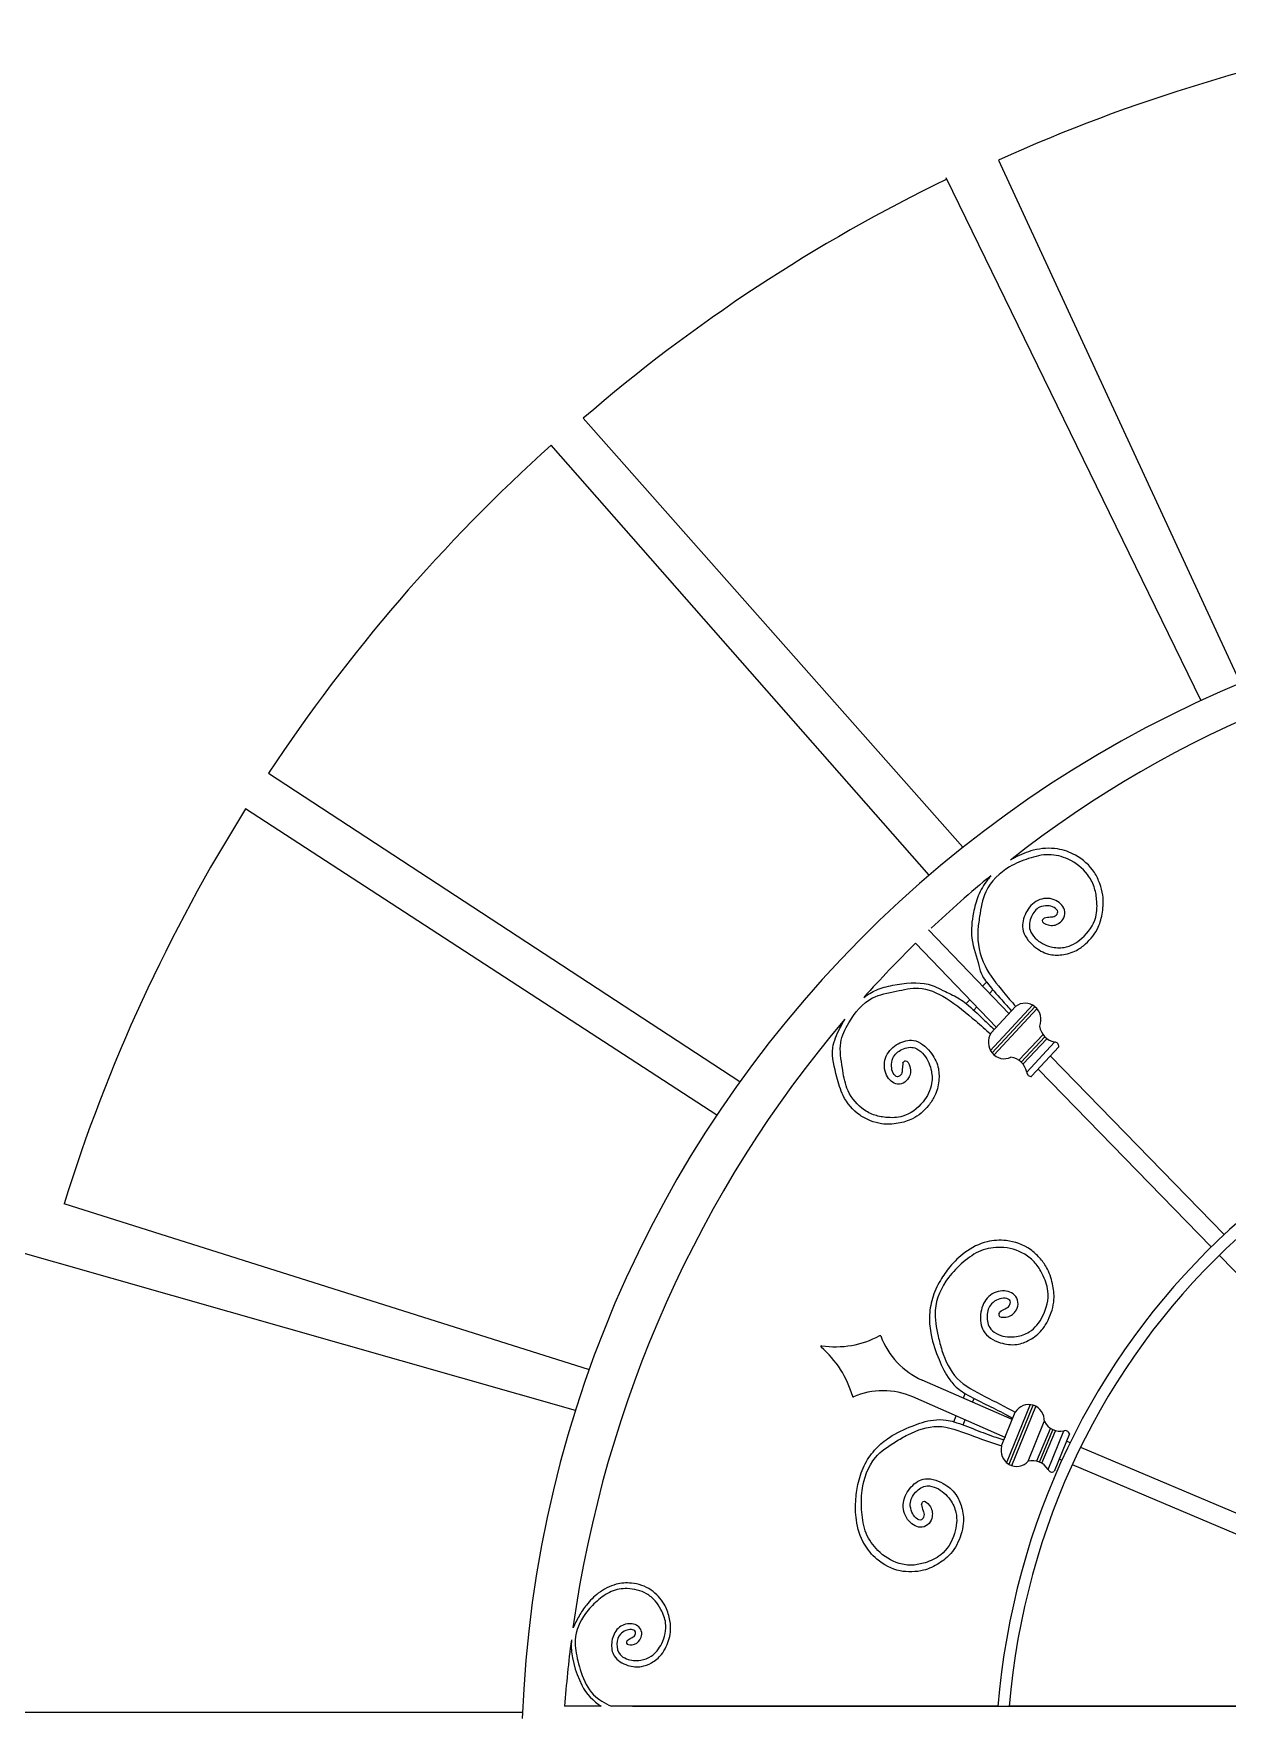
# Model space of a CAD drawing. Extents: x -43 to 90, y 6 to 81.
# Drawn here: x 43.879 to 44.672, y 65.282 to 66.402 of the extents above; entities that cross this region are included whole.
import ezdxf

# ---------------------------------------------------------------- set-up
doc = ezdxf.new("R2010")
doc.units = 0
doc.header["$LTSCALE"] = 0.1
doc.header["$MEASUREMENT"] = 0
doc.layers.add('visto', color=9, linetype='CONTINUOUS')

msp = doc.modelspace()

# ---------------------------------------------------------------- linework, layer by layer
at = {"layer": 'visto'}
for p, q in [((44.5204, 66.3176), (44.6813, 65.9699)), ((44.6551, 65.9584), (44.4857, 66.3059)), ((44.2446, 66.146), (44.4968, 65.861)), ((44.4743, 65.8424), (44.2233, 66.1282)), ((44.0355, 65.9102), (44.3487, 65.7053)), ((44.3333, 65.6831), (44.0202, 65.8865)), ((44.4739, 65.8062), (44.5275, 65.7504)), ((44.4654, 65.7972), (44.5191, 65.7413)), ((44.5125, 65.7714), (44.5099, 65.7687)), ((44.5167, 65.7662), (44.5145, 65.7639)), ((44.5014, 65.7597), (44.4989, 65.7572)), ((44.506, 65.7549), (44.504, 65.7528)), ((44.5149, 65.7257), (44.5432, 65.7564)), ((44.5156, 65.7376), (44.5318, 65.7551)), ((44.5162, 65.7243), (44.5446, 65.755)), ((44.5176, 65.723), (44.5459, 65.7537)), ((44.5342, 65.7197), (44.5499, 65.7364)), ((44.5342, 65.7197), (44.5499, 65.7364)), ((44.5355, 65.7183), (44.5513, 65.7351)), ((44.5368, 65.717), (44.5526, 65.7337)), ((44.5392, 65.7116), (44.5577, 65.7316)), ((44.5606, 65.7284), (44.5424, 65.7088)), ((44.6703, 65.6036), (44.5549, 65.7222)), ((44.6618, 65.5954), (44.5468, 65.7135)), ((43.8996, 65.6242), (44.2486, 65.5141)), ((44.2394, 65.4868), (43.8058, 65.6102)), ((44.8536, 65.3983), (44.6671, 65.5899)), ((44.5296, 65.4807), (44.4697, 65.507)), ((44.5248, 65.4689), (44.4635, 65.4958)), ((44.4971, 65.495), (44.4983, 65.498)), ((44.5032, 65.4923), (44.5042, 65.4947)), ((44.4907, 65.4793), (44.4923, 65.4832)), ((44.5224, 65.4632), (44.5316, 65.4856)), ((44.5224, 65.4632), (44.5316, 65.4856)), ((44.5258, 65.4518), (44.5418, 65.491)), ((44.5275, 65.451), (44.5435, 65.4902)), ((44.5293, 65.4502), (44.5453, 65.4894)), ((44.497, 65.4772), (44.4984, 65.4805)), ((44.5248, 65.4689), (44.5256, 65.471)), ((44.5401, 65.453), (44.5509, 65.4794)), ((44.5459, 65.4533), (44.5549, 65.4748)), ((44.5459, 65.4533), (44.5549, 65.4748)), ((44.5476, 65.4525), (44.5566, 65.474)), ((44.5493, 65.4518), (44.5583, 65.4733)), ((44.5534, 65.4476), (44.5639, 65.4732)), ((44.5676, 65.4712), (44.5574, 65.4462)), ((44.568, 65.4652), (44.5656, 65.4663)), ((44.8274, 65.3553), (44.5751, 65.4622)), ((44.5626, 65.4537), (44.5608, 65.4545)), ((44.8231, 65.3433), (44.5696, 65.4507)), ((44.2041, 65.2862), (43.7619, 65.2862)), ((44.2565, 65.2902), (44.2322, 65.2902)), ((44.5201, 65.2902), (44.2633, 65.2902)), ((44.2773, 65.2902), (45.674, 65.2902)), ((44.7805, 65.2902), (44.5277, 65.2902))]:
    msp.add_line(p, q, dxfattribs=at)
for centre, radius, start, end in [((44.9801, 65.3002), 1.1164, 99.4232, 114.3109), ((44.9662, 65.3118), 1.103, 115.7968, 130.8588), ((44.9801, 65.2862), 1.1321, 131.9492, 146.5504), ((44.98, 65.2531), 0.7765, 2.1377, 177.8611), ((44.9801, 65.2862), 1.1321, 147.9761, 162.6309)]:
    msp.add_arc(centre, radius, start, end, dxfattribs=at)
for centre, major_axis, ratio, start_param, end_param in [((44.9753, 65.2389), (0, 0.7696), 0.962117, 0.091663, 0.647964), ((44.9795, 65.2311), (0, 0.7785), 0.962117, 0.668252, 0.737731), ((44.9801, 65.23), (0, 0.7797), 0.962117, 0.756141, 0.821198), ((44.5382, 65.7465), (0, 0.0109), 0.962117, 4.304592, 6.933183), ((44.9801, 65.23), (0, 0.7797), 0.962117, 0.846419, 1.426163), ((44.5599, 65.7442), (0, 0.0128), 0.962117, 1.73088, 2.964789), ((44.5242, 65.7314), (0, 0.0109), 0.962117, 0.960551, 3.589142), ((44.5577, 65.7286), (0, 0.00297), 0.962117, 4.632717, 6.272171), ((44.9753, 65.2501), (0, 0.4748), 0.962117, -1.486285, 1.486285), ((44.9753, 65.2501), (0, 0.467), 0.962117, -1.48486, 1.48486), ((44.5272, 65.7088), (0, 0.0128), 0.962117, -1.354241, -0.120332), ((44.5421, 65.7117), (0, 0.00297), 0.962117, 1.621563, 3.261016), ((44.4029, 65.5293), (0.000338, 0.000338), 1, 0.643151, 3.250154), ((44.3602, 65.476), (0, 0.0689), 0.962117, -1.273877, -0.695767), ((44.4123, 65.595), (0, 0.0659), 0.962117, 2.993824, 3.620587), ((44.4418, 65.536), (0.000338, 0.000338), 1, 6.078329, 7.531958), ((44.4898, 65.5559), (0, 0.0532), 0.962117, 1.948903, 2.738915), ((44.424, 65.4963), (0.000338, 0.000338), 1, 2.664092, 4.128268), ((44.4437, 65.4468), (0, 0.0531), 0.962117, -0.397094, 0.394745), ((44.5405, 65.4798), (0, 0.0109), 0.962117, 4.66861, 7.297201), ((44.5616, 65.4858), (0, 0.0128), 0.962117, 2.094898, 3.328807), ((44.5648, 65.4704), (0, 0.00297), 0.962117, -1.28645, 0.353003), ((44.5326, 65.4605), (0, 0.0109), 0.962117, 1.324569, 3.95316), ((44.5431, 65.4406), (0, 0.0128), 0.962117, -0.990223, 0.243687), ((44.556, 65.4488), (0, 0.00297), 0.962117, 1.985581, 3.625034), ((44.9801, 65.23), (0, 0.7797), 0.962117, 1.436553, 1.493494)]:
    msp.add_ellipse(centre, major_axis=major_axis, ratio=ratio, start_param=start_param, end_param=end_param, dxfattribs=at)
for points, knots in [([(44.551, 65.8142), (44.5523, 65.8144), (44.5547, 65.8148), (44.5582, 65.8148), (44.5608, 65.8184), (44.5571, 65.8216), (44.5528, 65.8223), (44.5465, 65.8215), (44.5415, 65.8151), (44.5402, 65.8065), (44.5458, 65.7988), (44.5541, 65.7944), (44.5657, 65.7937), (44.5774, 65.8004), (44.586, 65.8126), (44.5861, 65.8254), (44.5843, 65.8351), (44.5787, 65.8454), (44.5681, 65.8535), (44.5537, 65.8572), (44.5403, 65.8538), (44.5249, 65.8475), (44.511, 65.8342), (44.5082, 65.8173), (44.5057, 65.8001), (44.5093, 65.7826), (44.5218, 65.767), (44.5292, 65.7583), (44.5319, 65.7552)], [0, 0, 0, 0, 0.0041268, 0.0076126, 0.0109012, 0.0147787, 0.019691, 0.0252314, 0.033948, 0.0430994, 0.0496664, 0.0620919, 0.0716737, 0.0856417, 0.1030113, 0.1151014, 0.1239479, 0.1333275, 0.1505404, 0.164569, 0.1791341, 0.1937346, 0.2175909, 0.2350551, 0.2449184, 0.2714091, 0.2942224, 0.3071006, 0.3071006, 0.3071006, 0.3071006]), ([(44.551, 65.8142), (44.5503, 65.8136), (44.5482, 65.8117), (44.5548, 65.8082), (44.56, 65.8095), (44.5645, 65.8139), (44.5649, 65.8212), (44.5573, 65.8278), (44.5458, 65.827), (44.538, 65.8181), (44.5348, 65.8055), (44.543, 65.7951), (44.5528, 65.7894), (44.563, 65.7891), (44.5717, 65.7916), (44.5801, 65.7979), (44.587, 65.8064), (44.5899, 65.8181), (44.5904, 65.8281), (44.5879, 65.837), (44.5832, 65.8472), (44.5732, 65.8559), (44.5587, 65.861), (44.5443, 65.86), (44.5342, 65.8557), (44.5293, 65.853), (44.5284, 65.8525)], [0, 0, 0, 0, 0.0029522, 0.0088753, 0.017877, 0.0237296, 0.0300744, 0.041641, 0.0552271, 0.0689889, 0.081862, 0.09836, 0.1118525, 0.1228051, 0.1354037, 0.1444547, 0.1612156, 0.1734922, 0.1870827, 0.1965234, 0.2061563, 0.227041, 0.2424418, 0.2623554, 0.2788392, 0.282757, 0.282757, 0.282757, 0.282757]), ([(44.5155, 65.8421), (44.5147, 65.8412), (44.5113, 65.8372), (44.5066, 65.8291), (44.5031, 65.8159), (44.5015, 65.7994), (44.5071, 65.785), (44.5088, 65.7765), (44.5146, 65.7685), (44.5214, 65.7609), (44.527, 65.7547), (44.5291, 65.7522)], [0.3030127, 0.3030127, 0.3030127, 0.3030127, 0.3073452, 0.3220686, 0.3359243, 0.3561849, 0.3797978, 0.3902152, 0.3966357, 0.4151784, 0.4271095, 0.4271095, 0.4271095, 0.4271095]), ([(44.457, 65.7176), (44.4568, 65.7163), (44.4565, 65.7138), (44.4565, 65.7102), (44.4531, 65.7075), (44.4499, 65.7112), (44.4492, 65.7157), (44.4499, 65.7222), (44.4561, 65.7275), (44.4644, 65.7289), (44.4718, 65.7231), (44.4761, 65.7146), (44.4768, 65.7025), (44.4705, 65.6903), (44.4588, 65.6813), (44.4465, 65.6811), (44.4371, 65.6829), (44.4273, 65.6886), (44.4189, 65.6996), (44.4167, 65.7153), (44.4139, 65.7306), (44.4219, 65.7473), (44.4339, 65.7621), (44.4521, 65.765), (44.4687, 65.7693), (44.4866, 65.7613), (44.5034, 65.7474), (44.512, 65.7397), (44.5151, 65.7368)], [0, 0, 0, 0, 0.0041268, 0.0076126, 0.0109012, 0.0147787, 0.019691, 0.0252314, 0.033948, 0.0430994, 0.0496664, 0.0620919, 0.0716737, 0.0856417, 0.1030113, 0.1151014, 0.1239479, 0.1333275, 0.1505404, 0.164569, 0.1819067, 0.1965072, 0.2203635, 0.2378277, 0.2538105, 0.273903, 0.2967163, 0.3102122, 0.3102122, 0.3102122, 0.3102122]), ([(44.431, 65.7612), (44.4336, 65.7632), (44.4396, 65.7668), (44.4534, 65.7704), (44.4726, 65.7721), (44.4824, 65.7662), (44.4941, 65.761), (44.5018, 65.755), (44.5091, 65.748), (44.5152, 65.7421), (44.5177, 65.7399)], [0.313937, 0.313937, 0.313937, 0.313937, 0.325695, 0.3395508, 0.3669004, 0.3832256, 0.393643, 0.4000635, 0.4186062, 0.4308701, 0.4308701, 0.4308701, 0.4308701]), ([(44.457, 65.7176), (44.4576, 65.7183), (44.4594, 65.7206), (44.4628, 65.7138), (44.4616, 65.7083), (44.4574, 65.7036), (44.4504, 65.7031), (44.444, 65.711), (44.4446, 65.723), (44.4531, 65.7311), (44.4653, 65.7345), (44.4753, 65.7261), (44.4808, 65.716), (44.4813, 65.7053), (44.4789, 65.6963), (44.4729, 65.6875), (44.4648, 65.6803), (44.4535, 65.6772), (44.4439, 65.6766), (44.4353, 65.6791), (44.4256, 65.684), (44.4168, 65.6942), (44.4126, 65.7103), (44.4083, 65.7261), (44.4139, 65.7387), (44.4172, 65.7447), (44.4183, 65.7466)], [0, 0, 0, 0, 0.0029522, 0.0088753, 0.017877, 0.0237296, 0.0300744, 0.041641, 0.0552271, 0.0689889, 0.081862, 0.09836, 0.1118525, 0.1228051, 0.1354037, 0.1444547, 0.1612156, 0.1734922, 0.1870827, 0.1965234, 0.2061563, 0.227041, 0.2424418, 0.2659819, 0.2824657, 0.2904474, 0.2904474, 0.2904474, 0.2904474]), ([(44.5214, 65.5524), (44.5209, 65.5516), (44.5196, 65.5489), (44.5271, 65.5482), (44.5315, 65.5515), (44.5341, 65.5574), (44.5319, 65.5645), (44.5223, 65.5677), (44.5118, 65.5624), (44.5077, 65.551), (44.5093, 65.5378), (44.5208, 65.5312), (44.532, 65.5298), (44.5418, 65.5335), (44.5491, 65.5392), (44.5547, 65.5486), (44.5581, 65.5592), (44.5566, 65.5714), (44.5534, 65.5811), (44.5478, 65.5884), (44.5396, 65.5961), (44.5271, 65.6004), (44.5115, 65.5996), (44.4984, 65.5929), (44.4885, 65.5831), (44.4812, 65.5728), (44.476, 65.5616), (44.4741, 65.549), (44.4755, 65.5351), (44.4804, 65.5211), (44.4864, 65.5086), (44.493, 65.5013), (44.5013, 65.496), (44.5118, 65.491), (44.5224, 65.4858), (44.5282, 65.4825), (44.5299, 65.4815)], [0, 0, 0, 0, 0.0024036, 0.007226, 0.014555, 0.0193201, 0.0244859, 0.0339031, 0.0449646, 0.0561691, 0.0666501, 0.0800824, 0.0910676, 0.0999849, 0.1102425, 0.1176115, 0.1312579, 0.1412532, 0.1523182, 0.1600046, 0.1678475, 0.1848513, 0.1973903, 0.2136035, 0.2270242, 0.237627, 0.2502331, 0.2622205, 0.2735016, 0.2899973, 0.3045368, 0.3130184, 0.3182458, 0.3333428, 0.3474818, 0.3531062, 0.3531062, 0.3531062, 0.3531062]), ([(44.5214, 65.5524), (44.5225, 65.5531), (44.5246, 65.5544), (44.5279, 65.5558), (44.529, 65.5602), (44.5244, 65.5618), (44.5201, 65.5607), (44.5145, 65.5575), (44.512, 65.5495), (44.514, 65.5409), (44.5221, 65.5358), (44.5315, 65.535), (44.5427, 65.5389), (44.5513, 65.5498), (44.5549, 65.5646), (44.5503, 65.5767), (44.5451, 65.5852), (44.5361, 65.5927), (44.5231, 65.5961), (44.5082, 65.5939), (44.4968, 65.5855), (44.4847, 65.5735), (44.4764, 65.5555), (44.4798, 65.5384), (44.4836, 65.523), (44.4916, 65.5059), (44.5119, 65.4961), (44.5249, 65.4891), (44.5315, 65.4856)], [0, 0, 0, 0, 0.0039008, 0.0071957, 0.0103042, 0.0139694, 0.0186128, 0.0238497, 0.032089, 0.0407393, 0.0469468, 0.0586918, 0.067749, 0.0809522, 0.0973706, 0.1087987, 0.1171608, 0.1260268, 0.1422971, 0.1555575, 0.1693251, 0.1831261, 0.2056761, 0.222184, 0.2315071, 0.2519039, 0.273468, 0.2957365, 0.2957365, 0.2957365, 0.2957365]), ([(44.4693, 65.4241), (44.4696, 65.425), (44.4705, 65.4279), (44.4762, 65.4228), (44.477, 65.4172), (44.4748, 65.4111), (44.4683, 65.4079), (44.4595, 65.4127), (44.4557, 65.4243), (44.4607, 65.4353), (44.4709, 65.4433), (44.4835, 65.4394), (44.4923, 65.432), (44.4966, 65.4221), (44.4977, 65.4127), (44.4952, 65.402), (44.4902, 65.392), (44.4808, 65.3847), (44.4719, 65.3803), (44.4629, 65.3794), (44.4519, 65.38), (44.4402, 65.3863), (44.4299, 65.3985), (44.4254, 65.413), (44.4253, 65.4271), (44.4272, 65.4398), (44.4313, 65.4515), (44.4387, 65.4617), (44.4493, 65.4704), (44.4623, 65.4765), (44.4751, 65.4807), (44.4847, 65.4809), (44.4941, 65.4784), (44.5049, 65.4741), (44.5159, 65.4698), (44.5223, 65.4678), (44.5241, 65.4672)], [0, 0, 0, 0, 0.0024036, 0.007226, 0.014555, 0.0193201, 0.0244859, 0.0339031, 0.0449646, 0.0561691, 0.0666501, 0.0800824, 0.0910676, 0.0999849, 0.1102425, 0.1176115, 0.1312579, 0.1412532, 0.1523182, 0.1600046, 0.1678475, 0.1848513, 0.1973903, 0.2136035, 0.2270242, 0.237627, 0.2502331, 0.2622205, 0.2735016, 0.2899973, 0.3045368, 0.3130184, 0.3182458, 0.3333428, 0.3474818, 0.3531062, 0.3531062, 0.3531062, 0.3531062]), ([(44.4693, 65.4241), (44.4696, 65.4228), (44.4702, 65.4204), (44.4715, 65.4169), (44.4693, 65.413), (44.465, 65.4153), (44.4627, 65.4193), (44.461, 65.4257), (44.4648, 65.4331), (44.4721, 65.4376), (44.4812, 65.4351), (44.4884, 65.4287), (44.4935, 65.4177), (44.492, 65.4037), (44.4843, 65.3906), (44.4727, 65.3856), (44.4632, 65.3835), (44.4518, 65.385), (44.4404, 65.3923), (44.4315, 65.4049), (44.4293, 65.4193), (44.4292, 65.4367), (44.4358, 65.4555), (44.4499, 65.4648), (44.4633, 65.4727), (44.4806, 65.4788), (44.5015, 65.4704), (44.5154, 65.4656), (44.5224, 65.4632)], [0, 0, 0, 0, 0.0039008, 0.0071957, 0.0103042, 0.0139694, 0.0186128, 0.0238497, 0.032089, 0.0407393, 0.0469468, 0.0586918, 0.067749, 0.0809522, 0.0973706, 0.1087987, 0.1171608, 0.1260268, 0.1422971, 0.1555575, 0.1693251, 0.1831261, 0.2056761, 0.222184, 0.2315071, 0.2519039, 0.273468, 0.2957365, 0.2957365, 0.2957365, 0.2957365]), ([(44.2738, 65.334), (44.2735, 65.3333), (44.2724, 65.3312), (44.2785, 65.3307), (44.282, 65.3334), (44.284, 65.3382), (44.2821, 65.3438), (44.2744, 65.3463), (44.266, 65.3419), (44.2628, 65.3327), (44.2642, 65.3221), (44.2736, 65.3169), (44.2827, 65.3159), (44.2905, 65.319), (44.2963, 65.3237), (44.3007, 65.3313), (44.3033, 65.3399), (44.3019, 65.3497), (44.2992, 65.3575), (44.2946, 65.3633), (44.288, 65.3694), (44.2778, 65.3727), (44.2653, 65.3718), (44.2548, 65.3663), (44.247, 65.3583), (44.2416, 65.3504), (44.2391, 65.345), (44.2378, 65.3423)], [0, 0, 0, 0, 0.0029522, 0.0088753, 0.017877, 0.0237296, 0.0300744, 0.041641, 0.0552271, 0.0689889, 0.081862, 0.09836, 0.1118525, 0.1228051, 0.1354037, 0.1444547, 0.1612156, 0.1734922, 0.1870827, 0.1965234, 0.2061563, 0.227041, 0.2424418, 0.2623554, 0.2788392, 0.2918619, 0.3045883, 0.3045883, 0.3045883, 0.3045883]), ([(44.2738, 65.334), (44.2747, 65.3346), (44.2764, 65.3356), (44.279, 65.3368), (44.2799, 65.3403), (44.2761, 65.3416), (44.2727, 65.3407), (44.2682, 65.338), (44.2663, 65.3315), (44.268, 65.3246), (44.2746, 65.3207), (44.2821, 65.3201), (44.2911, 65.3234), (44.2979, 65.3323), (44.3007, 65.3443), (44.2968, 65.354), (44.2925, 65.3607), (44.2852, 65.3666), (44.2747, 65.3692), (44.2627, 65.3673), (44.2536, 65.3603), (44.244, 65.3505), (44.2376, 65.3359), (44.2405, 65.3222), (44.2438, 65.3098), (44.2498, 65.2973), (44.259, 65.2923), (44.2633, 65.2902)], [0, 0, 0, 0, 0.0047912, 0.0088381, 0.012656, 0.0171577, 0.0228609, 0.0292931, 0.0394129, 0.0500375, 0.0576617, 0.0720874, 0.0832117, 0.0994283, 0.1195941, 0.1336304, 0.143901, 0.1547905, 0.1747743, 0.1910612, 0.2079711, 0.224922, 0.2526186, 0.2728942, 0.2843453, 0.3093973, 0.3305235, 0.3305235, 0.3305235, 0.3305235]), ([(44.2367, 65.3343), (44.236, 65.3235), (44.2392, 65.3134), (44.2465, 65.2984), (44.2513, 65.2937), (44.2565, 65.2902)], [0.25443496, 0.25443496, 0.25443496, 0.25443496, 0.29460674, 0.29460674, 0.3203819, 0.3203819, 0.3203819, 0.3203819])]:
    msp.add_open_spline(points, degree=3, knots=knots, dxfattribs=at)

doc.saveas('drawing.dxf')
